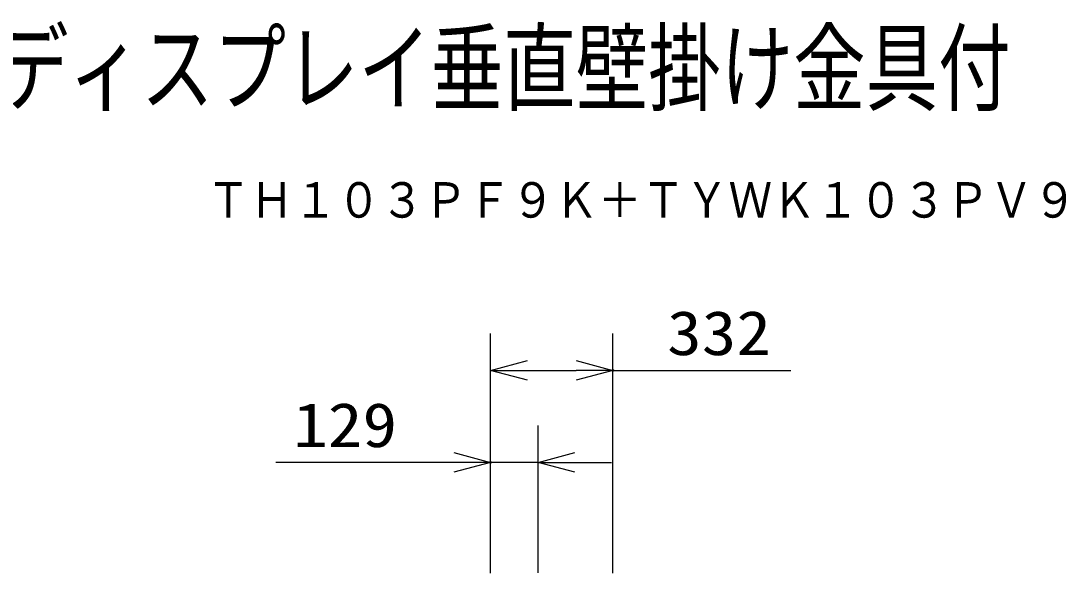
# Model space of a CAD drawing. Units: millimetres, scale not verified. Extents: x -63 to 63, y -57 to 57.
# Drawn here: x 5.2 to 62, y 27.4 to 57.4 of the extents above; entities that cross this region are included whole.
import ezdxf
from ezdxf.enums import TextEntityAlignment as Align

# ---------------------------------------------------------------- set-up
doc = ezdxf.new("R2010")
doc.units = ezdxf.units.MM
doc.header["$LTSCALE"] = 0.190236
doc.header["$PDMODE"] = 32
doc.header["$PDSIZE"] = 0.0951
doc.linetypes.add('DASHED1', pattern=[1.8, 1.2, -0.6])
for name, color, linetype in [('0-0_MOJI1', 2, 'Continuous'), ('0-1_TOUROKU', 1, 'Continuous'), ('0-2_GAIKEI', 1, 'DASHED1'), ('0-3_LY_1', 7, 'Continuous')]:
    doc.layers.add(name, color=color, linetype=linetype)
doc.styles.add('ＭＳ ゴシック', font='')
doc.styles.get('ＭＳ ゴシック').set_extended_font_data('MS Gothic')

# ---------------------------------------------------------------- blocks, each defined once
blk = doc.blocks.new('_OPEN30')
at = {"layer": '0-3_LY_1'}
blk.add_line((0, 0), (-1, 0), dxfattribs=at)
blk.add_lwpolyline([(-1, 0.26795), (0, 0), (-1, -0.26795)], dxfattribs=at)

msp = doc.modelspace()

# ---------------------------------------------------------------- linework, layer by layer
at = {"layer": '0-2_GAIKEI', "color": 3, "linetype": 'Continuous'}
for p, q in [((30.7247, 27.4136), (30.7247, 40.4137)), ((37.3697, 27.4136), (37.3697, 40.4137)), ((32.7247, 38.4137), (35.3697, 38.4137)), ((37.3697, 38.4137), (47.0364, 38.4137)), ((30.7247, 27.4204), (30.7247, 35.4204)), ((33.3047, 27.4204), (33.3047, 35.4204)), ((28.7247, 33.4204), (19.058, 33.4204)), ((33.3047, 33.4204), (30.7247, 33.4204)), ((35.3047, 33.4204), (37.3047, 33.4204))]:
    msp.add_line(p, q, dxfattribs=at)
at = {"layer": '0-3_LY_1'}
for p in [(37.3697, 38.4137), (30.7247, 33.4204)]:
    msp.add_point(p, dxfattribs=at)

# ---------------------------------------------------------------- block references
at = {"layer": '0-2_GAIKEI', "xscale": 2, "yscale": 2, "rotation": 180}
for p in [(30.7247, 38.4137), (33.3047, 33.4204)]:
    msp.add_blockref('_OPEN30', p, dxfattribs=at)
at = {"layer": '0-2_GAIKEI', "xscale": 2, "yscale": 2}
for p in [(37.3697, 38.4137), (30.7247, 33.4204)]:
    msp.add_blockref('_OPEN30', p, dxfattribs=at)

# ---------------------------------------------------------------- texts
at = {"layer": '0-0_MOJI1', "style": 'ＭＳ ゴシック', "width": 0.75}
msp.add_text('ハイビジョンプラズマディスプレイ垂直壁掛け金具付', height=3.848, dxfattribs=at).set_placement((-35.5001, 51.7599), align=Align.BOTTOM_LEFT)
at = {"layer": '0-1_TOUROKU', "style": 'ＭＳ ゴシック', "width": 0.9}
msp.add_text('ＴＨ１０３ＰＦ９Ｋ＋ＴＹＷＫ１０３ＰＶ９', height=1.925, dxfattribs=at).set_placement((15.3, 46.13), align=Align.BOTTOM_LEFT)
at = {"layer": '0-2_GAIKEI', "color": 3, "style": 'ＭＳ ゴシック', "width": 1.15}
for s, p in [('332', (40.3159, 38.5232)), ('129', (20.0042, 33.53))]:
    msp.add_text(s, height=2.406, dxfattribs=at).set_placement(p, align=Align.BOTTOM_LEFT)

doc.saveas('drawing.dxf')
